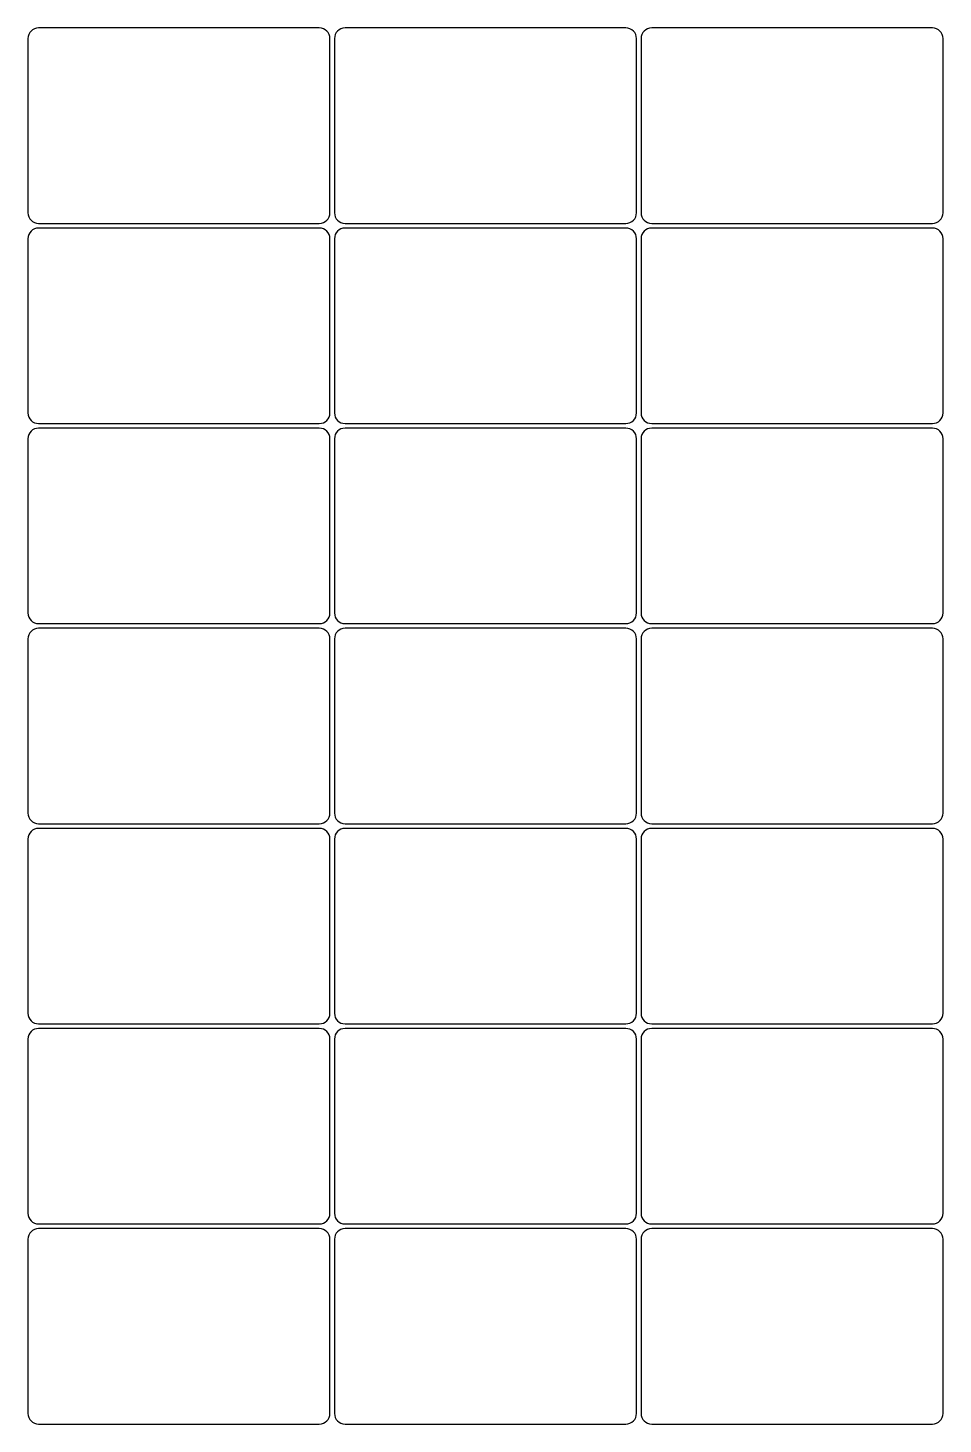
# Model space of a CAD drawing. Header units: millimetres. Extents: x 20 to 277, y -406 to -14.
import ezdxf

# ---------------------------------------------------------------- set-up
doc = ezdxf.new("R2010")
doc.units = ezdxf.units.MM

msp = doc.modelspace()

# ---------------------------------------------------------------- linework, layer by layer
for p, q in [((101.73, -13.55), (22.73, -13.55)), ((188, -13.55), (109, -13.55)), ((274.28, -13.55), (195.28, -13.55)), ((19.73, -16.55), (19.73, -65.55)), ((104.73, -65.55), (104.73, -16.55)), ((106, -16.55), (106, -65.55)), ((191, -65.55), (191, -16.55)), ((192.28, -16.55), (192.28, -65.55)), ((277.28, -65.55), (277.28, -16.55)), ((22.73, -68.55), (101.73, -68.55)), ((101.73, -69.85), (22.73, -69.85)), ((109, -68.55), (188, -68.55)), ((188, -69.85), (109, -69.85)), ((195.28, -68.55), (274.28, -68.55)), ((274.28, -69.85), (195.28, -69.85)), ((19.73, -72.85), (19.73, -121.85)), ((104.73, -121.85), (104.73, -72.85)), ((106, -72.85), (106, -121.85)), ((191, -121.85), (191, -72.85)), ((192.28, -72.85), (192.28, -121.85)), ((277.28, -121.85), (277.28, -72.85)), ((22.73, -124.85), (101.73, -124.85)), ((109, -124.85), (188, -124.85)), ((195.28, -124.85), (274.28, -124.85)), ((19.73, -129.15), (19.73, -178.15)), ((101.73, -126.15), (22.73, -126.15)), ((104.73, -178.15), (104.73, -129.15)), ((106, -129.15), (106, -178.15)), ((188, -126.15), (109, -126.15)), ((191, -178.15), (191, -129.15)), ((192.28, -129.15), (192.28, -178.15)), ((274.28, -126.15), (195.28, -126.15)), ((277.28, -178.15), (277.28, -129.15)), ((22.73, -181.15), (101.73, -181.15)), ((101.73, -182.46), (22.73, -182.46)), ((109, -181.15), (188, -181.15)), ((188, -182.46), (109, -182.46)), ((195.28, -181.15), (274.28, -181.15)), ((274.28, -182.46), (195.28, -182.46)), ((19.73, -185.46), (19.73, -234.46)), ((104.73, -234.46), (104.73, -185.46)), ((106, -185.46), (106, -234.46)), ((191, -234.46), (191, -185.46)), ((192.28, -185.46), (192.28, -234.46)), ((277.28, -234.46), (277.28, -185.46)), ((22.73, -237.46), (101.73, -237.46)), ((101.73, -238.76), (22.73, -238.76)), ((109, -237.46), (188, -237.46)), ((188, -238.76), (109, -238.76)), ((195.28, -237.46), (274.28, -237.46)), ((274.28, -238.76), (195.28, -238.76)), ((19.73, -241.76), (19.73, -290.76)), ((104.73, -290.76), (104.73, -241.76)), ((106, -241.76), (106, -290.76)), ((191, -290.76), (191, -241.76)), ((192.28, -241.76), (192.28, -290.76)), ((277.28, -290.76), (277.28, -241.76)), ((22.73, -293.76), (101.73, -293.76)), ((109, -293.76), (188, -293.76)), ((195.28, -293.76), (274.28, -293.76)), ((19.73, -298.06), (19.73, -347.06)), ((101.73, -295.06), (22.73, -295.06)), ((104.73, -347.06), (104.73, -298.06)), ((106, -298.06), (106, -347.06)), ((188, -295.06), (109, -295.06)), ((191, -347.06), (191, -298.06)), ((192.28, -298.06), (192.28, -347.06)), ((274.28, -295.06), (195.28, -295.06)), ((277.28, -347.06), (277.28, -298.06)), ((22.73, -350.06), (101.73, -350.06)), ((101.73, -351.37), (22.73, -351.37)), ((109, -350.06), (188, -350.06)), ((188, -351.37), (109, -351.37)), ((195.28, -350.06), (274.28, -350.06)), ((274.28, -351.37), (195.28, -351.37)), ((19.73, -354.37), (19.73, -403.37)), ((104.73, -403.37), (104.73, -354.37)), ((106, -354.37), (106, -403.37)), ((191, -403.37), (191, -354.37)), ((192.28, -354.37), (192.28, -403.37)), ((277.28, -403.37), (277.28, -354.37)), ((22.73, -406.37), (101.73, -406.37)), ((109, -406.37), (188, -406.37)), ((195.28, -406.37), (274.28, -406.37))]:
    msp.add_line(p, q)
for centre, start, end in [((22.73, -16.55), 90, 180), ((101.73, -16.55), 0, 90), ((109, -16.55), 90, 180), ((188, -16.55), 0, 90), ((195.28, -16.55), 90, 180), ((274.28, -16.55), 0, 90), ((22.73, -65.55), 180, 270), ((101.73, -65.55), 270, 360), ((109, -65.55), 180, 270), ((188, -65.55), 270, 360), ((195.28, -65.55), 180, 270), ((274.28, -65.55), 270, 360), ((22.73, -72.85), 90, 180), ((101.73, -72.85), 0, 90), ((109, -72.85), 90, 180), ((188, -72.85), 0, 90), ((195.28, -72.85), 90, 180), ((274.28, -72.85), 0, 90), ((22.73, -121.85), 180, 270), ((101.73, -121.85), 270, 360), ((109, -121.85), 180, 270), ((188, -121.85), 270, 360), ((195.28, -121.85), 180, 270), ((274.28, -121.85), 270, 360), ((22.73, -129.15), 90, 180), ((101.73, -129.15), 0, 90), ((109, -129.15), 90, 180), ((188, -129.15), 0, 90), ((195.28, -129.15), 90, 180), ((274.28, -129.15), 0, 90), ((22.73, -178.15), 180, 270), ((101.73, -178.15), 270, 360), ((109, -178.15), 180, 270), ((188, -178.15), 270, 360), ((195.28, -178.15), 180, 270), ((274.28, -178.15), 270, 360), ((22.73, -185.46), 90, 180), ((101.73, -185.46), 0, 90), ((109, -185.46), 90, 180), ((188, -185.46), 0, 90), ((195.28, -185.46), 90, 180), ((274.28, -185.46), 0, 90), ((22.73, -234.46), 180, 270), ((101.73, -234.46), 270, 360), ((109, -234.46), 180, 270), ((188, -234.46), 270, 360), ((195.28, -234.46), 180, 270), ((274.28, -234.46), 270, 360), ((22.73, -241.76), 90, 180), ((101.73, -241.76), 0, 90), ((109, -241.76), 90, 180), ((188, -241.76), 0, 90), ((195.28, -241.76), 90, 180), ((274.28, -241.76), 0, 90), ((22.73, -290.76), 180, 270), ((101.73, -290.76), 270, 360), ((109, -290.76), 180, 270), ((188, -290.76), 270, 360), ((195.28, -290.76), 180, 270), ((274.28, -290.76), 270, 360), ((22.73, -298.06), 90, 180), ((101.73, -298.06), 0, 90), ((109, -298.06), 90, 180), ((188, -298.06), 0, 90), ((195.28, -298.06), 90, 180), ((274.28, -298.06), 0, 90), ((22.73, -347.06), 180, 270), ((101.73, -347.06), 270, 360), ((109, -347.06), 180, 270), ((188, -347.06), 270, 360), ((195.28, -347.06), 180, 270), ((274.28, -347.06), 270, 360), ((22.73, -354.37), 90, 180), ((101.73, -354.37), 0, 90), ((109, -354.37), 90, 180), ((188, -354.37), 0, 90), ((195.28, -354.37), 90, 180), ((274.28, -354.37), 0, 90), ((22.73, -403.37), 180, 270), ((101.73, -403.37), 270, 360), ((109, -403.37), 180, 270), ((188, -403.37), 270, 360), ((195.28, -403.37), 180, 270), ((274.28, -403.37), 270, 360)]:
    msp.add_arc(centre, 3, start, end)

doc.saveas('drawing.dxf')
